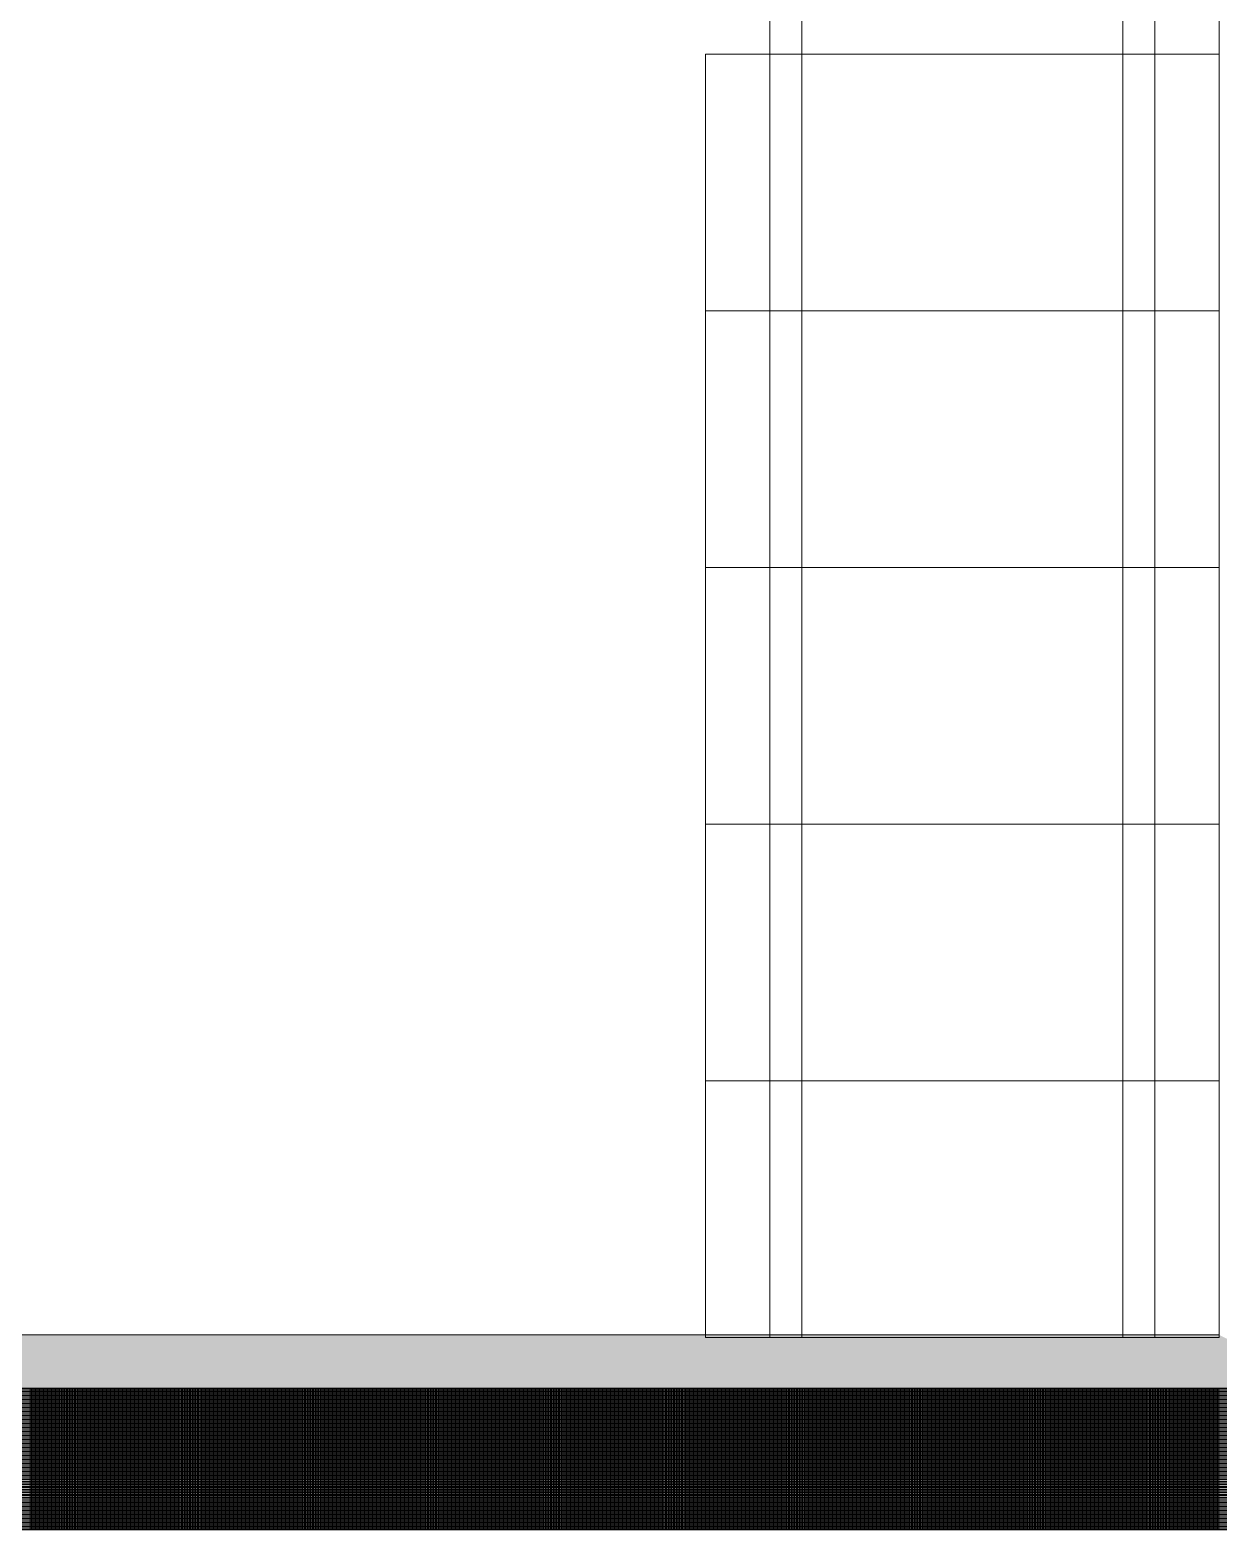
# Model space of a CAD drawing. Header units: inches. Extents: x -675 to 1187, y -924 to 1124.
# Drawn here: x 336 to 447.1, y -627.7 to -487.4 of the extents above; entities that cross this region are included whole.
import ezdxf

# ---------------------------------------------------------------- set-up
doc = ezdxf.new("R2010")
doc.units = ezdxf.units.IN
doc.header["$MEASUREMENT"] = 0
for name, color, linetype, lineweight in [('A-Furn-Chair', 250, 'Continuous', 13), ('A-Wall-E', 50, 'Continuous', 9), ('Base_dwg', 8, 'Continuous', 9), ('core and shell', 50, 'Continuous', 9)]:
    doc.layers.add(name, color=color, linetype=linetype, lineweight=lineweight)

# ---------------------------------------------------------------- blocks, each defined once
blk = doc.blocks.new('Base_dwg__U456-728030-Level 1 Copy 1')
at = {"layer": 'A-Wall-E'}
blk.add_hatch(color=256, dxfattribs=at).paths.add_polyline_path([(183.73, 2.5), (183.73, -1.25), (186.23, -2.5), (306.1, -2.5), (311.1, 2.5)], flags=0)
blk.add_line((186.23, -2.5), (306.1, -2.5), dxfattribs=at)
at = {"layer": 'A-Wall-E', "flags": 128}
blk.add_lwpolyline([(311.1, 2.5), (183.73, 2.5), (2.56, 2.5)], dxfattribs=at)
blk = doc.blocks.new('Base_dwg__U459-728033-Level 1 Copy 1')
at = {"layer": 'A-Wall-E', "flags": 128}
blk.add_lwpolyline([(2.5, -2.5), (221.25, -2.5), (221.25, 2.5), (2.5, 2.5)], dxfattribs=at)
blk = doc.blocks.new('Base_dwg-531197-Level 1 Copy 1')
at = {"layer": 'A-Furn-Chair'}
for p, q in [((1405.92, 314.25), (1405.92, 494.25)), ((1408.92, 314.25), (1408.92, 494.25)), ((1438.92, 314.25), (1438.92, 494.25)), ((1441.92, 314.25), (1441.92, 494.25))]:
    blk.add_line(p, q, dxfattribs=at)
at = {"layer": 'A-Furn-Chair', "flags": 128}
for points in [[(1447.92, 434.25), (1399.92, 434.25), (1399.92, 410.25), (1447.92, 410.25)], [(1447.92, 410.25), (1399.92, 410.25), (1399.92, 386.25), (1447.92, 386.25)], [(1447.92, 386.25), (1399.92, 386.25), (1399.92, 362.25), (1447.92, 362.25)], [(1447.92, 362.25), (1399.92, 362.25), (1399.92, 338.25), (1447.92, 338.25)], [(1447.92, 338.25), (1399.92, 338.25), (1399.92, 314.25), (1447.92, 314.25)]]:
    blk.add_lwpolyline(points, close=True, dxfattribs=at)
at = {"layer": 'core and shell'}
for p, q in [((1631.58, 309.5), (962.09, 309.5)), ((1631.58, 309.46), (962.09, 309.46)), ((1336.77, 296.25), (1336.77, 309.5)), ((1336.9, 296.25), (1336.9, 309.5)), ((1337.02, 296.25), (1337.02, 309.5)), ((1337.15, 296.25), (1337.15, 309.5)), ((1337.27, 296.25), (1337.27, 309.5)), ((1337.4, 296.25), (1337.4, 309.5)), ((1337.52, 296.25), (1337.52, 309.5)), ((1337.65, 296.25), (1337.65, 309.5)), ((1337.77, 296.25), (1337.77, 309.5)), ((1337.9, 296.25), (1337.9, 309.5)), ((1338.02, 296.25), (1338.02, 309.5)), ((1338.15, 296.25), (1338.15, 309.5)), ((1338.27, 296.25), (1338.27, 309.5)), ((1338.4, 296.25), (1338.4, 309.5)), ((1338.52, 296.25), (1338.52, 309.5)), ((1338.65, 296.25), (1338.65, 309.5)), ((1338.77, 296.25), (1338.77, 309.5)), ((1338.9, 296.25), (1338.9, 309.5)), ((1339.02, 296.25), (1339.02, 309.5)), ((1339.15, 296.25), (1339.15, 309.5)), ((1339.27, 296.25), (1339.27, 309.5)), ((1339.4, 296.25), (1339.4, 309.5)), ((1339.52, 296.25), (1339.52, 309.5)), ((1339.65, 296.25), (1339.65, 309.5)), ((1339.77, 296.25), (1339.77, 309.5)), ((1339.9, 296.25), (1339.9, 309.5)), ((1340.02, 296.25), (1340.02, 309.5)), ((1340.15, 296.25), (1340.15, 309.5)), ((1340.27, 296.25), (1340.27, 309.5)), ((1340.4, 296.25), (1340.4, 309.5)), ((1340.52, 296.25), (1340.52, 309.5)), ((1340.65, 296.25), (1340.65, 309.5)), ((1340.77, 296.25), (1340.77, 309.5)), ((1340.9, 296.25), (1340.9, 309.5)), ((1341.02, 296.25), (1341.02, 309.5)), ((1341.15, 296.25), (1341.15, 309.5)), ((1341.27, 296.25), (1341.27, 309.5)), ((1341.4, 296.25), (1341.4, 309.5)), ((1341.52, 296.25), (1341.52, 309.5)), ((1341.65, 296.25), (1341.65, 309.5)), ((1341.77, 296.25), (1341.77, 309.5)), ((1341.9, 296.25), (1341.9, 309.5)), ((1342.02, 296.25), (1342.02, 309.5)), ((1342.15, 296.25), (1342.15, 309.5)), ((1342.27, 296.25), (1342.27, 309.5)), ((1342.4, 296.25), (1342.4, 309.5)), ((1342.52, 296.25), (1342.52, 309.5)), ((1342.65, 296.25), (1342.65, 309.5)), ((1342.77, 296.25), (1342.77, 309.5)), ((1342.9, 296.25), (1342.9, 309.5)), ((1343.02, 296.25), (1343.02, 309.5)), ((1343.15, 296.25), (1343.15, 309.5)), ((1343.27, 296.25), (1343.27, 309.5)), ((1343.4, 296.25), (1343.4, 309.5)), ((1343.52, 296.25), (1343.52, 309.5)), ((1343.65, 296.25), (1343.65, 309.5)), ((1343.77, 296.25), (1343.77, 309.5)), ((1343.9, 296.25), (1343.9, 309.5)), ((1344.02, 296.25), (1344.02, 309.5)), ((1344.15, 296.25), (1344.15, 309.5)), ((1344.27, 296.25), (1344.27, 309.5)), ((1344.4, 296.25), (1344.4, 309.5)), ((1344.52, 296.25), (1344.52, 309.5)), ((1344.65, 296.25), (1344.65, 309.5)), ((1344.77, 296.25), (1344.77, 309.5)), ((1344.9, 296.25), (1344.9, 309.5)), ((1345.02, 296.25), (1345.02, 309.5)), ((1345.15, 296.25), (1345.15, 309.5)), ((1345.27, 296.25), (1345.27, 309.5)), ((1345.4, 296.25), (1345.4, 309.5)), ((1345.52, 296.25), (1345.52, 309.5)), ((1345.65, 296.25), (1345.65, 309.5)), ((1345.77, 296.25), (1345.77, 309.5)), ((1345.9, 296.25), (1345.9, 309.5)), ((1346.02, 296.25), (1346.02, 309.5)), ((1346.15, 296.25), (1346.15, 309.5)), ((1346.27, 296.25), (1346.27, 309.5)), ((1346.4, 296.25), (1346.4, 309.5)), ((1346.52, 296.25), (1346.52, 309.5)), ((1346.65, 296.25), (1346.65, 309.5)), ((1346.77, 296.25), (1346.77, 309.5)), ((1346.9, 296.25), (1346.9, 309.5)), ((1347.02, 296.25), (1347.02, 309.5)), ((1347.15, 296.25), (1347.15, 309.5)), ((1347.27, 296.25), (1347.27, 309.5)), ((1347.4, 296.25), (1347.4, 309.5)), ((1347.52, 296.25), (1347.52, 309.5)), ((1347.65, 296.25), (1347.65, 309.5)), ((1347.77, 296.25), (1347.77, 309.5)), ((1347.9, 296.25), (1347.9, 309.5)), ((1348.02, 296.25), (1348.02, 309.5)), ((1348.15, 296.25), (1348.15, 309.5)), ((1348.27, 296.25), (1348.27, 309.5)), ((1348.4, 296.25), (1348.4, 309.5)), ((1348.52, 296.25), (1348.52, 309.5)), ((1348.65, 296.25), (1348.65, 309.5)), ((1348.77, 296.25), (1348.77, 309.5)), ((1348.9, 296.25), (1348.9, 309.5)), ((1349.02, 296.25), (1349.02, 309.5)), ((1349.15, 296.25), (1349.15, 309.5)), ((1349.27, 296.25), (1349.27, 309.5)), ((1349.4, 296.25), (1349.4, 309.5)), ((1349.52, 296.25), (1349.52, 309.5)), ((1349.65, 296.25), (1349.65, 309.5)), ((1349.77, 296.25), (1349.77, 309.5)), ((1349.9, 296.25), (1349.9, 309.5)), ((1350.02, 296.25), (1350.02, 309.5)), ((1350.15, 296.25), (1350.15, 309.5)), ((1350.27, 296.25), (1350.27, 309.5)), ((1350.4, 296.25), (1350.4, 309.5)), ((1350.52, 296.25), (1350.52, 309.5)), ((1350.65, 296.25), (1350.65, 309.5)), ((1350.77, 296.25), (1350.77, 309.5)), ((1350.9, 296.25), (1350.9, 309.5)), ((1351.02, 296.25), (1351.02, 309.5)), ((1351.15, 296.25), (1351.15, 309.5)), ((1351.27, 296.25), (1351.27, 309.5)), ((1351.4, 296.25), (1351.4, 309.5)), ((1351.52, 296.25), (1351.52, 309.5)), ((1351.65, 296.25), (1351.65, 309.5)), ((1351.77, 296.25), (1351.77, 309.5)), ((1351.9, 296.25), (1351.9, 309.5)), ((1352.02, 296.25), (1352.02, 309.5)), ((1352.15, 296.25), (1352.15, 309.5)), ((1352.27, 296.25), (1352.27, 309.5)), ((1352.4, 296.25), (1352.4, 309.5)), ((1352.52, 296.25), (1352.52, 309.5)), ((1352.65, 296.25), (1352.65, 309.5)), ((1352.77, 296.25), (1352.77, 309.5)), ((1352.9, 296.25), (1352.9, 309.5)), ((1353.02, 296.25), (1353.02, 309.5)), ((1353.15, 296.25), (1353.15, 309.5)), ((1353.27, 296.25), (1353.27, 309.5)), ((1353.4, 296.25), (1353.4, 309.5)), ((1353.52, 296.25), (1353.52, 309.5)), ((1353.65, 296.25), (1353.65, 309.5)), ((1353.77, 296.25), (1353.77, 309.5)), ((1353.9, 296.25), (1353.9, 309.5)), ((1354.02, 296.25), (1354.02, 309.5)), ((1354.15, 296.25), (1354.15, 309.5)), ((1354.27, 296.25), (1354.27, 309.5)), ((1354.4, 296.25), (1354.4, 309.5)), ((1354.52, 296.25), (1354.52, 309.5)), ((1354.65, 296.25), (1354.65, 309.5)), ((1354.77, 296.25), (1354.77, 309.5)), ((1354.9, 296.25), (1354.9, 309.5)), ((1355.02, 296.25), (1355.02, 309.5)), ((1355.15, 296.25), (1355.15, 309.5)), ((1355.27, 296.25), (1355.27, 309.5)), ((1355.4, 296.25), (1355.4, 309.5)), ((1355.52, 296.25), (1355.52, 309.5)), ((1355.65, 296.25), (1355.65, 309.5)), ((1355.77, 296.25), (1355.77, 309.5)), ((1355.9, 296.25), (1355.9, 309.5)), ((1356.02, 296.25), (1356.02, 309.5)), ((1356.15, 296.25), (1356.15, 309.5)), ((1356.27, 296.25), (1356.27, 309.5)), ((1356.4, 296.25), (1356.4, 309.5)), ((1356.52, 296.25), (1356.52, 309.5)), ((1356.65, 296.25), (1356.65, 309.5)), ((1356.77, 296.25), (1356.77, 309.5)), ((1356.9, 296.25), (1356.9, 309.5)), ((1357.02, 296.25), (1357.02, 309.5)), ((1357.15, 296.25), (1357.15, 309.5)), ((1357.27, 296.25), (1357.27, 309.5)), ((1357.4, 296.25), (1357.4, 309.5)), ((1357.52, 296.25), (1357.52, 309.5)), ((1357.65, 296.25), (1357.65, 309.5)), ((1357.77, 296.25), (1357.77, 309.5)), ((1357.9, 296.25), (1357.9, 309.5)), ((1358.02, 296.25), (1358.02, 309.5)), ((1358.15, 296.25), (1358.15, 309.5)), ((1358.27, 296.25), (1358.27, 309.5)), ((1358.4, 296.25), (1358.4, 309.5)), ((1358.52, 296.25), (1358.52, 309.5)), ((1358.65, 296.25), (1358.65, 309.5)), ((1358.77, 296.25), (1358.77, 309.5)), ((1358.9, 296.25), (1358.9, 309.5)), ((1359.02, 296.25), (1359.02, 309.5)), ((1359.15, 296.25), (1359.15, 309.5)), ((1359.27, 296.25), (1359.27, 309.5)), ((1359.4, 296.25), (1359.4, 309.5)), ((1359.52, 296.25), (1359.52, 309.5)), ((1359.65, 296.25), (1359.65, 309.5)), ((1359.77, 296.25), (1359.77, 309.5)), ((1359.9, 296.25), (1359.9, 309.5)), ((1360.02, 296.25), (1360.02, 309.5)), ((1360.15, 296.25), (1360.15, 309.5)), ((1360.27, 296.25), (1360.27, 309.5)), ((1360.4, 296.25), (1360.4, 309.5)), ((1360.52, 296.25), (1360.52, 309.5)), ((1360.65, 296.25), (1360.65, 309.5)), ((1360.77, 296.25), (1360.77, 309.5)), ((1360.9, 296.25), (1360.9, 309.5)), ((1361.02, 296.25), (1361.02, 309.5)), ((1361.15, 296.25), (1361.15, 309.5)), ((1361.27, 296.25), (1361.27, 309.5)), ((1361.4, 296.25), (1361.4, 309.5)), ((1361.52, 296.25), (1361.52, 309.5)), ((1361.65, 296.25), (1361.65, 309.5)), ((1361.77, 296.25), (1361.77, 309.5)), ((1361.9, 296.25), (1361.9, 309.5)), ((1362.02, 296.25), (1362.02, 309.5)), ((1362.15, 296.25), (1362.15, 309.5)), ((1362.27, 296.25), (1362.27, 309.5)), ((1362.4, 296.25), (1362.4, 309.5)), ((1362.52, 296.25), (1362.52, 309.5)), ((1362.65, 296.25), (1362.65, 309.5)), ((1362.77, 296.25), (1362.77, 309.5)), ((1362.9, 296.25), (1362.9, 309.5)), ((1363.02, 296.25), (1363.02, 309.5)), ((1363.15, 296.25), (1363.15, 309.5)), ((1363.27, 296.25), (1363.27, 309.5)), ((1363.4, 296.25), (1363.4, 309.5)), ((1363.52, 296.25), (1363.52, 309.5)), ((1363.65, 296.25), (1363.65, 309.5)), ((1363.77, 296.25), (1363.77, 309.5)), ((1363.9, 296.25), (1363.9, 309.5)), ((1364.02, 296.25), (1364.02, 309.5)), ((1364.15, 296.25), (1364.15, 309.5)), ((1364.27, 296.25), (1364.27, 309.5)), ((1364.4, 296.25), (1364.4, 309.5)), ((1364.52, 296.25), (1364.52, 309.5)), ((1364.65, 296.25), (1364.65, 309.5)), ((1364.77, 296.25), (1364.77, 309.5)), ((1364.9, 296.25), (1364.9, 309.5)), ((1365.02, 296.25), (1365.02, 309.5)), ((1365.15, 296.25), (1365.15, 309.5)), ((1365.27, 296.25), (1365.27, 309.5)), ((1365.4, 296.25), (1365.4, 309.5)), ((1365.52, 296.25), (1365.52, 309.5)), ((1365.65, 296.25), (1365.65, 309.5)), ((1365.77, 296.25), (1365.77, 309.5)), ((1365.9, 296.25), (1365.9, 309.5)), ((1366.02, 296.25), (1366.02, 309.5)), ((1366.15, 296.25), (1366.15, 309.5)), ((1366.27, 296.25), (1366.27, 309.5)), ((1366.4, 296.25), (1366.4, 309.5)), ((1366.52, 296.25), (1366.52, 309.5)), ((1366.65, 296.25), (1366.65, 309.5)), ((1366.77, 296.25), (1366.77, 309.5)), ((1366.9, 296.25), (1366.9, 309.5)), ((1367.02, 296.25), (1367.02, 309.5)), ((1367.15, 296.25), (1367.15, 309.5)), ((1367.27, 296.25), (1367.27, 309.5)), ((1367.4, 296.25), (1367.4, 309.5)), ((1367.52, 296.25), (1367.52, 309.5)), ((1367.65, 296.25), (1367.65, 309.5)), ((1367.77, 296.25), (1367.77, 309.5)), ((1367.9, 296.25), (1367.9, 309.5)), ((1368.02, 296.25), (1368.02, 309.5)), ((1368.15, 296.25), (1368.15, 309.5)), ((1368.27, 296.25), (1368.27, 309.5)), ((1368.4, 296.25), (1368.4, 309.5)), ((1368.52, 296.25), (1368.52, 309.5)), ((1368.65, 296.25), (1368.65, 309.5)), ((1368.77, 296.25), (1368.77, 309.5)), ((1368.9, 296.25), (1368.9, 309.5)), ((1369.02, 296.25), (1369.02, 309.5)), ((1369.15, 296.25), (1369.15, 309.5)), ((1369.27, 296.25), (1369.27, 309.5)), ((1369.4, 296.25), (1369.4, 309.5)), ((1369.52, 296.25), (1369.52, 309.5)), ((1369.65, 296.25), (1369.65, 309.5)), ((1369.77, 296.25), (1369.77, 309.5)), ((1369.9, 296.25), (1369.9, 309.5)), ((1370.02, 296.25), (1370.02, 309.5)), ((1370.15, 296.25), (1370.15, 309.5)), ((1370.27, 296.25), (1370.27, 309.5)), ((1370.4, 296.25), (1370.4, 309.5)), ((1370.52, 296.25), (1370.52, 309.5)), ((1370.65, 296.25), (1370.65, 309.5)), ((1370.77, 296.25), (1370.77, 309.5)), ((1370.9, 296.25), (1370.9, 309.5)), ((1371.02, 296.25), (1371.02, 309.5)), ((1371.15, 296.25), (1371.15, 309.5)), ((1371.27, 296.25), (1371.27, 309.5)), ((1371.4, 296.25), (1371.4, 309.5)), ((1371.52, 296.25), (1371.52, 309.5)), ((1371.65, 296.25), (1371.65, 309.5)), ((1371.77, 296.25), (1371.77, 309.5)), ((1371.9, 296.25), (1371.9, 309.5)), ((1372.02, 296.25), (1372.02, 309.5)), ((1372.15, 296.25), (1372.15, 309.5)), ((1372.27, 296.25), (1372.27, 309.5)), ((1372.4, 296.25), (1372.4, 309.5)), ((1372.52, 296.25), (1372.52, 309.5)), ((1372.65, 296.25), (1372.65, 309.5)), ((1372.77, 296.25), (1372.77, 309.5)), ((1372.9, 296.25), (1372.9, 309.5)), ((1373.02, 296.25), (1373.02, 309.5)), ((1373.15, 296.25), (1373.15, 309.5)), ((1373.27, 296.25), (1373.27, 309.5)), ((1373.4, 296.25), (1373.4, 309.5)), ((1373.52, 296.25), (1373.52, 309.5)), ((1373.65, 296.25), (1373.65, 309.5)), ((1373.77, 296.25), (1373.77, 309.5)), ((1373.9, 296.25), (1373.9, 309.5)), ((1374.02, 296.25), (1374.02, 309.5)), ((1374.15, 296.25), (1374.15, 309.5)), ((1374.27, 296.25), (1374.27, 309.5)), ((1374.4, 296.25), (1374.4, 309.5)), ((1374.52, 296.25), (1374.52, 309.5)), ((1374.65, 296.25), (1374.65, 309.5)), ((1374.77, 296.25), (1374.77, 309.5)), ((1374.9, 296.25), (1374.9, 309.5)), ((1375.02, 296.25), (1375.02, 309.5)), ((1375.15, 296.25), (1375.15, 309.5)), ((1375.27, 296.25), (1375.27, 309.5)), ((1375.4, 296.25), (1375.4, 309.5)), ((1375.52, 296.25), (1375.52, 309.5)), ((1375.65, 296.25), (1375.65, 309.5)), ((1375.77, 296.25), (1375.77, 309.5)), ((1375.9, 296.25), (1375.9, 309.5)), ((1376.02, 296.25), (1376.02, 309.5)), ((1376.15, 296.25), (1376.15, 309.5)), ((1376.27, 296.25), (1376.27, 309.5)), ((1376.4, 296.25), (1376.4, 309.5)), ((1376.52, 296.25), (1376.52, 309.5)), ((1376.65, 296.25), (1376.65, 309.5)), ((1376.77, 296.25), (1376.77, 309.5)), ((1376.9, 296.25), (1376.9, 309.5)), ((1377.02, 296.25), (1377.02, 309.5)), ((1377.15, 296.25), (1377.15, 309.5)), ((1377.27, 296.25), (1377.27, 309.5)), ((1377.4, 296.25), (1377.4, 309.5)), ((1377.52, 296.25), (1377.52, 309.5)), ((1377.65, 296.25), (1377.65, 309.5)), ((1377.77, 296.25), (1377.77, 309.5)), ((1377.9, 296.25), (1377.9, 309.5)), ((1378.02, 296.25), (1378.02, 309.5)), ((1378.15, 296.25), (1378.15, 309.5)), ((1378.27, 296.25), (1378.27, 309.5)), ((1378.4, 296.25), (1378.4, 309.5)), ((1378.52, 296.25), (1378.52, 309.5)), ((1378.65, 296.25), (1378.65, 309.5)), ((1378.77, 296.25), (1378.77, 309.5)), ((1378.9, 296.25), (1378.9, 309.5)), ((1379.02, 296.25), (1379.02, 309.5)), ((1379.15, 296.25), (1379.15, 309.5)), ((1379.27, 296.25), (1379.27, 309.5)), ((1379.4, 296.25), (1379.4, 309.5)), ((1379.52, 296.25), (1379.52, 309.5)), ((1379.65, 296.25), (1379.65, 309.5)), ((1379.77, 296.25), (1379.77, 309.5)), ((1379.9, 296.25), (1379.9, 309.5)), ((1380.02, 296.25), (1380.02, 309.5)), ((1380.15, 296.25), (1380.15, 309.5)), ((1380.27, 296.25), (1380.27, 309.5)), ((1380.4, 296.25), (1380.4, 309.5)), ((1380.52, 296.25), (1380.52, 309.5)), ((1380.65, 296.25), (1380.65, 309.5)), ((1380.77, 296.25), (1380.77, 309.5)), ((1380.9, 296.25), (1380.9, 309.5)), ((1381.02, 296.25), (1381.02, 309.5)), ((1381.15, 296.25), (1381.15, 309.5)), ((1381.27, 296.25), (1381.27, 309.5)), ((1381.4, 296.25), (1381.4, 309.5)), ((1381.52, 296.25), (1381.52, 309.5)), ((1381.65, 296.25), (1381.65, 309.5)), ((1381.77, 296.25), (1381.77, 309.5)), ((1381.9, 296.25), (1381.9, 309.5)), ((1382.02, 296.25), (1382.02, 309.5)), ((1382.15, 296.25), (1382.15, 309.5)), ((1382.27, 296.25), (1382.27, 309.5)), ((1382.4, 296.25), (1382.4, 309.5)), ((1382.52, 296.25), (1382.52, 309.5)), ((1382.65, 296.25), (1382.65, 309.5)), ((1382.77, 296.25), (1382.77, 309.5)), ((1382.9, 296.25), (1382.9, 309.5)), ((1383.02, 296.25), (1383.02, 309.5)), ((1383.15, 296.25), (1383.15, 309.5)), ((1383.27, 296.25), (1383.27, 309.5)), ((1383.4, 296.25), (1383.4, 309.5)), ((1383.52, 296.25), (1383.52, 309.5)), ((1383.65, 296.25), (1383.65, 309.5)), ((1383.77, 296.25), (1383.77, 309.5)), ((1383.9, 296.25), (1383.9, 309.5)), ((1384.02, 296.25), (1384.02, 309.5)), ((1384.15, 296.25), (1384.15, 309.5)), ((1384.27, 296.25), (1384.27, 309.5)), ((1384.4, 296.25), (1384.4, 309.5)), ((1384.52, 296.25), (1384.52, 309.5)), ((1384.65, 296.25), (1384.65, 309.5)), ((1384.77, 296.25), (1384.77, 309.5)), ((1384.9, 296.25), (1384.9, 309.5)), ((1385.02, 296.25), (1385.02, 309.5)), ((1385.15, 296.25), (1385.15, 309.5)), ((1385.27, 296.25), (1385.27, 309.5)), ((1385.4, 296.25), (1385.4, 309.5)), ((1385.52, 296.25), (1385.52, 309.5)), ((1385.65, 296.25), (1385.65, 309.5)), ((1385.77, 296.25), (1385.77, 309.5)), ((1385.9, 296.25), (1385.9, 309.5)), ((1386.02, 296.25), (1386.02, 309.5)), ((1386.15, 296.25), (1386.15, 309.5)), ((1386.27, 296.25), (1386.27, 309.5)), ((1386.4, 296.25), (1386.4, 309.5)), ((1386.52, 296.25), (1386.52, 309.5)), ((1386.65, 296.25), (1386.65, 309.5)), ((1386.77, 296.25), (1386.77, 309.5)), ((1386.9, 296.25), (1386.9, 309.5)), ((1387.02, 296.25), (1387.02, 309.5)), ((1387.15, 296.25), (1387.15, 309.5)), ((1387.27, 296.25), (1387.27, 309.5)), ((1387.4, 296.25), (1387.4, 309.5)), ((1387.52, 296.25), (1387.52, 309.5)), ((1387.65, 296.25), (1387.65, 309.5)), ((1387.77, 296.25), (1387.77, 309.5)), ((1387.9, 296.25), (1387.9, 309.5)), ((1388.02, 296.25), (1388.02, 309.5)), ((1388.15, 296.25), (1388.15, 309.5)), ((1388.27, 296.25), (1388.27, 309.5)), ((1388.4, 296.25), (1388.4, 309.5)), ((1388.52, 296.25), (1388.52, 309.5)), ((1388.65, 296.25), (1388.65, 309.5)), ((1388.77, 296.25), (1388.77, 309.5)), ((1388.9, 296.25), (1388.9, 309.5)), ((1389.02, 296.25), (1389.02, 309.5)), ((1389.15, 296.25), (1389.15, 309.5)), ((1389.27, 296.25), (1389.27, 309.5)), ((1389.4, 296.25), (1389.4, 309.5)), ((1389.52, 296.25), (1389.52, 309.5)), ((1389.65, 296.25), (1389.65, 309.5)), ((1389.77, 296.25), (1389.77, 309.5)), ((1389.9, 296.25), (1389.9, 309.5)), ((1390.02, 296.25), (1390.02, 309.5)), ((1390.15, 296.25), (1390.15, 309.5)), ((1390.27, 296.25), (1390.27, 309.5)), ((1390.4, 296.25), (1390.4, 309.5)), ((1390.52, 296.25), (1390.52, 309.5)), ((1390.65, 296.25), (1390.65, 309.5)), ((1390.77, 296.25), (1390.77, 309.5)), ((1390.9, 296.25), (1390.9, 309.5)), ((1391.02, 296.25), (1391.02, 309.5)), ((1391.15, 296.25), (1391.15, 309.5)), ((1391.27, 296.25), (1391.27, 309.5)), ((1391.4, 296.25), (1391.4, 309.5)), ((1391.52, 296.25), (1391.52, 309.5)), ((1391.65, 296.25), (1391.65, 309.5)), ((1391.77, 296.25), (1391.77, 309.5)), ((1391.9, 296.25), (1391.9, 309.5)), ((1392.02, 296.25), (1392.02, 309.5)), ((1392.15, 296.25), (1392.15, 309.5)), ((1392.27, 296.25), (1392.27, 309.5)), ((1392.4, 296.25), (1392.4, 309.5)), ((1392.52, 296.25), (1392.52, 309.5)), ((1392.65, 296.25), (1392.65, 309.5)), ((1392.77, 296.25), (1392.77, 309.5)), ((1392.9, 296.25), (1392.9, 309.5)), ((1393.02, 296.25), (1393.02, 309.5)), ((1393.15, 296.25), (1393.15, 309.5)), ((1393.27, 296.25), (1393.27, 309.5)), ((1393.4, 296.25), (1393.4, 309.5)), ((1393.52, 296.25), (1393.52, 309.5)), ((1393.65, 296.25), (1393.65, 309.5)), ((1393.77, 296.25), (1393.77, 309.5)), ((1393.9, 296.25), (1393.9, 309.5)), ((1394.02, 296.25), (1394.02, 309.5)), ((1394.15, 296.25), (1394.15, 309.5)), ((1394.27, 296.25), (1394.27, 309.5)), ((1394.4, 296.25), (1394.4, 309.5)), ((1394.52, 296.25), (1394.52, 309.5)), ((1394.65, 296.25), (1394.65, 309.5)), ((1394.77, 296.25), (1394.77, 309.5)), ((1394.9, 296.25), (1394.9, 309.5)), ((1395.02, 296.25), (1395.02, 309.5)), ((1395.15, 296.25), (1395.15, 309.5)), ((1395.27, 296.25), (1395.27, 309.5)), ((1395.4, 296.25), (1395.4, 309.5)), ((1395.52, 296.25), (1395.52, 309.5)), ((1395.65, 296.25), (1395.65, 309.5)), ((1395.77, 296.25), (1395.77, 309.5)), ((1395.9, 296.25), (1395.9, 309.5)), ((1396.02, 296.25), (1396.02, 309.5)), ((1396.15, 296.25), (1396.15, 309.5)), ((1396.27, 296.25), (1396.27, 309.5)), ((1396.4, 296.25), (1396.4, 309.5)), ((1396.52, 296.25), (1396.52, 309.5)), ((1396.65, 296.25), (1396.65, 309.5)), ((1396.77, 296.25), (1396.77, 309.5)), ((1396.9, 296.25), (1396.9, 309.5)), ((1397.02, 296.25), (1397.02, 309.5)), ((1397.15, 296.25), (1397.15, 309.5)), ((1397.27, 296.25), (1397.27, 309.5)), ((1397.4, 296.25), (1397.4, 309.5)), ((1397.52, 296.25), (1397.52, 309.5)), ((1397.65, 296.25), (1397.65, 309.5)), ((1397.77, 296.25), (1397.77, 309.5)), ((1397.9, 296.25), (1397.9, 309.5)), ((1398.02, 296.25), (1398.02, 309.5)), ((1398.15, 296.25), (1398.15, 309.5)), ((1398.27, 296.25), (1398.27, 309.5)), ((1398.4, 296.25), (1398.4, 309.5)), ((1398.52, 296.25), (1398.52, 309.5)), ((1398.65, 296.25), (1398.65, 309.5)), ((1398.77, 296.25), (1398.77, 309.5)), ((1398.9, 296.25), (1398.9, 309.5)), ((1399.02, 296.25), (1399.02, 309.5)), ((1399.15, 296.25), (1399.15, 309.5)), ((1399.27, 296.25), (1399.27, 309.5)), ((1399.4, 296.25), (1399.4, 309.5)), ((1399.52, 296.25), (1399.52, 309.5)), ((1399.65, 296.25), (1399.65, 309.5)), ((1399.77, 296.25), (1399.77, 309.5)), ((1399.9, 296.25), (1399.9, 309.5)), ((1400.02, 296.25), (1400.02, 309.5)), ((1400.15, 296.25), (1400.15, 309.5)), ((1400.27, 296.25), (1400.27, 309.5)), ((1400.4, 296.25), (1400.4, 309.5)), ((1400.52, 296.25), (1400.52, 309.5)), ((1400.65, 296.25), (1400.65, 309.5)), ((1400.77, 296.25), (1400.77, 309.5)), ((1400.9, 296.25), (1400.9, 309.5)), ((1401.02, 296.25), (1401.02, 309.5)), ((1401.15, 296.25), (1401.15, 309.5)), ((1401.27, 296.25), (1401.27, 309.5)), ((1401.4, 296.25), (1401.4, 309.5)), ((1401.52, 296.25), (1401.52, 309.5)), ((1401.65, 296.25), (1401.65, 309.5)), ((1401.77, 296.25), (1401.77, 309.5)), ((1401.9, 296.25), (1401.9, 309.5)), ((1402.02, 296.25), (1402.02, 309.5)), ((1402.15, 296.25), (1402.15, 309.5)), ((1402.27, 296.25), (1402.27, 309.5)), ((1402.4, 296.25), (1402.4, 309.5)), ((1402.52, 296.25), (1402.52, 309.5)), ((1402.65, 296.25), (1402.65, 309.5)), ((1402.77, 296.25), (1402.77, 309.5)), ((1402.9, 296.25), (1402.9, 309.5)), ((1403.02, 296.25), (1403.02, 309.5)), ((1403.15, 296.25), (1403.15, 309.5)), ((1403.27, 296.25), (1403.27, 309.5)), ((1403.4, 296.25), (1403.4, 309.5)), ((1403.52, 296.25), (1403.52, 309.5)), ((1403.65, 296.25), (1403.65, 309.5)), ((1403.77, 296.25), (1403.77, 309.5)), ((1403.9, 296.25), (1403.9, 309.5)), ((1404.02, 296.25), (1404.02, 309.5)), ((1404.15, 296.25), (1404.15, 309.5)), ((1404.27, 296.25), (1404.27, 309.5)), ((1404.4, 296.25), (1404.4, 309.5)), ((1404.52, 296.25), (1404.52, 309.5)), ((1404.65, 296.25), (1404.65, 309.5)), ((1404.77, 296.25), (1404.77, 309.5)), ((1404.9, 296.25), (1404.9, 309.5)), ((1405.02, 296.25), (1405.02, 309.5)), ((1405.15, 296.25), (1405.15, 309.5)), ((1405.27, 296.25), (1405.27, 309.5)), ((1405.4, 296.25), (1405.4, 309.5)), ((1405.52, 296.25), (1405.52, 309.5)), ((1405.65, 296.25), (1405.65, 309.5)), ((1405.77, 296.25), (1405.77, 309.5)), ((1405.9, 296.25), (1405.9, 309.5)), ((1406.02, 296.25), (1406.02, 309.5)), ((1406.15, 296.25), (1406.15, 309.5)), ((1406.27, 296.25), (1406.27, 309.5)), ((1406.4, 296.25), (1406.4, 309.5)), ((1406.52, 296.25), (1406.52, 309.5)), ((1406.65, 296.25), (1406.65, 309.5)), ((1406.77, 296.25), (1406.77, 309.5)), ((1406.9, 296.25), (1406.9, 309.5)), ((1407.02, 296.25), (1407.02, 309.5)), ((1407.15, 296.25), (1407.15, 309.5)), ((1407.27, 296.25), (1407.27, 309.5)), ((1407.4, 296.25), (1407.4, 309.5)), ((1407.52, 296.25), (1407.52, 309.5)), ((1407.65, 296.25), (1407.65, 309.5)), ((1407.77, 296.25), (1407.77, 309.5)), ((1407.9, 296.25), (1407.9, 309.5)), ((1408.02, 296.25), (1408.02, 309.5)), ((1408.15, 296.25), (1408.15, 309.5)), ((1408.27, 296.25), (1408.27, 309.5)), ((1408.4, 296.25), (1408.4, 309.5)), ((1408.52, 296.25), (1408.52, 309.5)), ((1408.65, 296.25), (1408.65, 309.5)), ((1408.77, 296.25), (1408.77, 309.5)), ((1408.9, 296.25), (1408.9, 309.5)), ((1409.02, 296.25), (1409.02, 309.5)), ((1409.15, 296.25), (1409.15, 309.5)), ((1409.27, 296.25), (1409.27, 309.5)), ((1409.4, 296.25), (1409.4, 309.5)), ((1409.52, 296.25), (1409.52, 309.5)), ((1409.65, 296.25), (1409.65, 309.5)), ((1409.77, 296.25), (1409.77, 309.5)), ((1409.9, 296.25), (1409.9, 309.5)), ((1410.02, 296.25), (1410.02, 309.5)), ((1410.15, 296.25), (1410.15, 309.5)), ((1410.27, 296.25), (1410.27, 309.5)), ((1410.4, 296.25), (1410.4, 309.5)), ((1410.52, 296.25), (1410.52, 309.5)), ((1410.65, 296.25), (1410.65, 309.5)), ((1410.77, 296.25), (1410.77, 309.5)), ((1410.9, 296.25), (1410.9, 309.5)), ((1411.02, 296.25), (1411.02, 309.5)), ((1411.15, 296.25), (1411.15, 309.5)), ((1411.27, 296.25), (1411.27, 309.5)), ((1411.4, 296.25), (1411.4, 309.5)), ((1411.52, 296.25), (1411.52, 309.5)), ((1411.65, 296.25), (1411.65, 309.5)), ((1411.77, 296.25), (1411.77, 309.5)), ((1411.9, 296.25), (1411.9, 309.5)), ((1412.02, 296.25), (1412.02, 309.5)), ((1412.15, 296.25), (1412.15, 309.5)), ((1412.27, 296.25), (1412.27, 309.5)), ((1412.4, 296.25), (1412.4, 309.5)), ((1412.52, 296.25), (1412.52, 309.5)), ((1412.65, 296.25), (1412.65, 309.5)), ((1412.77, 296.25), (1412.77, 309.5)), ((1412.9, 296.25), (1412.9, 309.5)), ((1413.02, 296.25), (1413.02, 309.5)), ((1413.15, 296.25), (1413.15, 309.5)), ((1413.27, 296.25), (1413.27, 309.5)), ((1413.4, 296.25), (1413.4, 309.5)), ((1413.52, 296.25), (1413.52, 309.5)), ((1413.65, 296.25), (1413.65, 309.5)), ((1413.77, 296.25), (1413.77, 309.5)), ((1413.9, 296.25), (1413.9, 309.5)), ((1414.02, 296.25), (1414.02, 309.5)), ((1414.15, 296.25), (1414.15, 309.5)), ((1414.27, 296.25), (1414.27, 309.5)), ((1414.4, 296.25), (1414.4, 309.5)), ((1414.52, 296.25), (1414.52, 309.5)), ((1414.65, 296.25), (1414.65, 309.5)), ((1414.77, 296.25), (1414.77, 309.5)), ((1414.9, 296.25), (1414.9, 309.5)), ((1415.02, 296.25), (1415.02, 309.5)), ((1415.15, 296.25), (1415.15, 309.5)), ((1415.27, 296.25), (1415.27, 309.5)), ((1415.4, 296.25), (1415.4, 309.5)), ((1415.52, 296.25), (1415.52, 309.5)), ((1415.65, 296.25), (1415.65, 309.5)), ((1415.77, 296.25), (1415.77, 309.5)), ((1415.9, 296.25), (1415.9, 309.5)), ((1416.02, 296.25), (1416.02, 309.5)), ((1416.15, 296.25), (1416.15, 309.5)), ((1416.27, 296.25), (1416.27, 309.5)), ((1416.4, 296.25), (1416.4, 309.5)), ((1416.52, 296.25), (1416.52, 309.5)), ((1416.65, 296.25), (1416.65, 309.5)), ((1416.77, 296.25), (1416.77, 309.5)), ((1416.9, 296.25), (1416.9, 309.5)), ((1417.02, 296.25), (1417.02, 309.5)), ((1417.15, 296.25), (1417.15, 309.5)), ((1417.27, 296.25), (1417.27, 309.5)), ((1417.4, 296.25), (1417.4, 309.5)), ((1417.52, 296.25), (1417.52, 309.5)), ((1417.65, 296.25), (1417.65, 309.5)), ((1417.77, 296.25), (1417.77, 309.5)), ((1417.9, 296.25), (1417.9, 309.5)), ((1418.02, 296.25), (1418.02, 309.5)), ((1418.15, 296.25), (1418.15, 309.5)), ((1418.27, 296.25), (1418.27, 309.5)), ((1418.4, 296.25), (1418.4, 309.5)), ((1418.52, 296.25), (1418.52, 309.5)), ((1418.65, 296.25), (1418.65, 309.5)), ((1418.77, 296.25), (1418.77, 309.5)), ((1418.9, 296.25), (1418.9, 309.5)), ((1419.02, 296.25), (1419.02, 309.5)), ((1419.15, 296.25), (1419.15, 309.5)), ((1419.27, 296.25), (1419.27, 309.5)), ((1419.4, 296.25), (1419.4, 309.5)), ((1419.52, 296.25), (1419.52, 309.5)), ((1419.65, 296.25), (1419.65, 309.5)), ((1419.77, 296.25), (1419.77, 309.5)), ((1419.9, 296.25), (1419.9, 309.5)), ((1420.02, 296.25), (1420.02, 309.5)), ((1420.15, 296.25), (1420.15, 309.5)), ((1420.27, 296.25), (1420.27, 309.5)), ((1420.4, 296.25), (1420.4, 309.5)), ((1420.52, 296.25), (1420.52, 309.5)), ((1420.65, 296.25), (1420.65, 309.5)), ((1420.77, 296.25), (1420.77, 309.5)), ((1420.9, 296.25), (1420.9, 309.5)), ((1421.02, 296.25), (1421.02, 309.5)), ((1421.15, 296.25), (1421.15, 309.5)), ((1421.27, 296.25), (1421.27, 309.5)), ((1421.4, 296.25), (1421.4, 309.5)), ((1421.52, 296.25), (1421.52, 309.5)), ((1421.65, 296.25), (1421.65, 309.5)), ((1421.77, 296.25), (1421.77, 309.5)), ((1421.9, 296.25), (1421.9, 309.5)), ((1422.02, 296.25), (1422.02, 309.5)), ((1422.15, 296.25), (1422.15, 309.5)), ((1422.27, 296.25), (1422.27, 309.5)), ((1422.4, 296.25), (1422.4, 309.5)), ((1422.52, 296.25), (1422.52, 309.5)), ((1422.65, 296.25), (1422.65, 309.5)), ((1422.77, 296.25), (1422.77, 309.5)), ((1422.9, 296.25), (1422.9, 309.5)), ((1423.02, 296.25), (1423.02, 309.5)), ((1423.15, 296.25), (1423.15, 309.5)), ((1423.27, 296.25), (1423.27, 309.5)), ((1423.4, 296.25), (1423.4, 309.5)), ((1423.52, 296.25), (1423.52, 309.5)), ((1423.65, 296.25), (1423.65, 309.5)), ((1423.77, 296.25), (1423.77, 309.5)), ((1423.9, 296.25), (1423.9, 309.5)), ((1424.02, 296.25), (1424.02, 309.5)), ((1424.15, 296.25), (1424.15, 309.5)), ((1424.27, 296.25), (1424.27, 309.5)), ((1424.4, 296.25), (1424.4, 309.5)), ((1424.52, 296.25), (1424.52, 309.5)), ((1424.65, 296.25), (1424.65, 309.5)), ((1424.77, 296.25), (1424.77, 309.5)), ((1424.9, 296.25), (1424.9, 309.5)), ((1425.02, 296.25), (1425.02, 309.5)), ((1425.15, 296.25), (1425.15, 309.5)), ((1425.27, 296.25), (1425.27, 309.5)), ((1425.4, 296.25), (1425.4, 309.5)), ((1425.52, 296.25), (1425.52, 309.5)), ((1425.65, 296.25), (1425.65, 309.5)), ((1425.77, 296.25), (1425.77, 309.5)), ((1425.9, 296.25), (1425.9, 309.5)), ((1426.02, 296.25), (1426.02, 309.5)), ((1426.15, 296.25), (1426.15, 309.5)), ((1426.27, 296.25), (1426.27, 309.5)), ((1426.4, 296.25), (1426.4, 309.5)), ((1426.52, 296.25), (1426.52, 309.5)), ((1426.65, 296.25), (1426.65, 309.5)), ((1426.77, 296.25), (1426.77, 309.5)), ((1426.9, 296.25), (1426.9, 309.5)), ((1427.02, 296.25), (1427.02, 309.5)), ((1427.15, 296.25), (1427.15, 309.5)), ((1427.27, 296.25), (1427.27, 309.5)), ((1427.4, 296.25), (1427.4, 309.5)), ((1427.52, 296.25), (1427.52, 309.5)), ((1427.65, 296.25), (1427.65, 309.5)), ((1427.77, 296.25), (1427.77, 309.5)), ((1427.9, 296.25), (1427.9, 309.5)), ((1428.02, 296.25), (1428.02, 309.5)), ((1428.15, 296.25), (1428.15, 309.5)), ((1428.27, 296.25), (1428.27, 309.5)), ((1428.4, 296.25), (1428.4, 309.5)), ((1428.52, 296.25), (1428.52, 309.5)), ((1428.65, 296.25), (1428.65, 309.5)), ((1428.77, 296.25), (1428.77, 309.5)), ((1428.9, 296.25), (1428.9, 309.5)), ((1429.02, 296.25), (1429.02, 309.5)), ((1429.15, 296.25), (1429.15, 309.5)), ((1429.27, 296.25), (1429.27, 309.5)), ((1429.4, 296.25), (1429.4, 309.5)), ((1429.52, 296.25), (1429.52, 309.5)), ((1429.65, 296.25), (1429.65, 309.5)), ((1429.77, 296.25), (1429.77, 309.5)), ((1429.9, 296.25), (1429.9, 309.5)), ((1430.02, 296.25), (1430.02, 309.5)), ((1430.15, 296.25), (1430.15, 309.5)), ((1430.27, 296.25), (1430.27, 309.5)), ((1430.4, 296.25), (1430.4, 309.5)), ((1430.52, 296.25), (1430.52, 309.5)), ((1430.65, 296.25), (1430.65, 309.5)), ((1430.77, 296.25), (1430.77, 309.5)), ((1430.9, 296.25), (1430.9, 309.5)), ((1431.02, 296.25), (1431.02, 309.5)), ((1431.15, 296.25), (1431.15, 309.5)), ((1431.27, 296.25), (1431.27, 309.5)), ((1431.4, 296.25), (1431.4, 309.5)), ((1431.52, 296.25), (1431.52, 309.5)), ((1431.65, 296.25), (1431.65, 309.5)), ((1431.77, 296.25), (1431.77, 309.5)), ((1431.9, 296.25), (1431.9, 309.5)), ((1432.02, 296.25), (1432.02, 309.5)), ((1432.15, 296.25), (1432.15, 309.5)), ((1432.27, 296.25), (1432.27, 309.5)), ((1432.4, 296.25), (1432.4, 309.5)), ((1432.52, 296.25), (1432.52, 309.5)), ((1432.65, 296.25), (1432.65, 309.5)), ((1432.77, 296.25), (1432.77, 309.5)), ((1432.9, 296.25), (1432.9, 309.5)), ((1433.02, 296.25), (1433.02, 309.5)), ((1433.15, 296.25), (1433.15, 309.5)), ((1433.27, 296.25), (1433.27, 309.5)), ((1433.4, 296.25), (1433.4, 309.5)), ((1433.52, 296.25), (1433.52, 309.5)), ((1433.65, 296.25), (1433.65, 309.5)), ((1433.77, 296.25), (1433.77, 309.5)), ((1433.9, 296.25), (1433.9, 309.5)), ((1434.02, 296.25), (1434.02, 309.5)), ((1434.15, 296.25), (1434.15, 309.5)), ((1434.27, 296.25), (1434.27, 309.5)), ((1434.4, 296.25), (1434.4, 309.5)), ((1434.52, 296.25), (1434.52, 309.5)), ((1434.65, 296.25), (1434.65, 309.5)), ((1434.77, 296.25), (1434.77, 309.5)), ((1434.9, 296.25), (1434.9, 309.5)), ((1435.02, 296.25), (1435.02, 309.5)), ((1435.15, 296.25), (1435.15, 309.5)), ((1435.27, 296.25), (1435.27, 309.5)), ((1435.4, 296.25), (1435.4, 309.5)), ((1435.52, 296.25), (1435.52, 309.5)), ((1435.65, 296.25), (1435.65, 309.5)), ((1435.77, 296.25), (1435.77, 309.5)), ((1435.9, 296.25), (1435.9, 309.5)), ((1436.02, 296.25), (1436.02, 309.5)), ((1436.15, 296.25), (1436.15, 309.5)), ((1436.27, 296.25), (1436.27, 309.5)), ((1436.4, 296.25), (1436.4, 309.5)), ((1436.52, 296.25), (1436.52, 309.5)), ((1436.65, 296.25), (1436.65, 309.5)), ((1436.77, 296.25), (1436.77, 309.5)), ((1436.9, 296.25), (1436.9, 309.5)), ((1437.02, 296.25), (1437.02, 309.5)), ((1437.15, 296.25), (1437.15, 309.5)), ((1437.27, 296.25), (1437.27, 309.5)), ((1437.4, 296.25), (1437.4, 309.5)), ((1437.52, 296.25), (1437.52, 309.5)), ((1437.65, 296.25), (1437.65, 309.5)), ((1437.77, 296.25), (1437.77, 309.5)), ((1437.9, 296.25), (1437.9, 309.5)), ((1438.02, 296.25), (1438.02, 309.5)), ((1438.15, 296.25), (1438.15, 309.5)), ((1438.27, 296.25), (1438.27, 309.5)), ((1438.4, 296.25), (1438.4, 309.5)), ((1438.52, 296.25), (1438.52, 309.5)), ((1438.65, 296.25), (1438.65, 309.5)), ((1438.77, 296.25), (1438.77, 309.5)), ((1438.9, 296.25), (1438.9, 309.5)), ((1439.02, 296.25), (1439.02, 309.5)), ((1439.15, 296.25), (1439.15, 309.5)), ((1439.27, 296.25), (1439.27, 309.5)), ((1439.4, 296.25), (1439.4, 309.5)), ((1439.52, 296.25), (1439.52, 309.5)), ((1439.65, 296.25), (1439.65, 309.5)), ((1439.77, 296.25), (1439.77, 309.5)), ((1439.9, 296.25), (1439.9, 309.5)), ((1440.02, 296.25), (1440.02, 309.5)), ((1440.15, 296.25), (1440.15, 309.5)), ((1440.27, 296.25), (1440.27, 309.5)), ((1440.4, 296.25), (1440.4, 309.5)), ((1440.52, 296.25), (1440.52, 309.5)), ((1440.65, 296.25), (1440.65, 309.5)), ((1440.77, 296.25), (1440.77, 309.5)), ((1440.9, 296.25), (1440.9, 309.5)), ((1441.02, 296.25), (1441.02, 309.5)), ((1441.15, 296.25), (1441.15, 309.5)), ((1441.27, 296.25), (1441.27, 309.5)), ((1441.4, 296.25), (1441.4, 309.5)), ((1441.52, 296.25), (1441.52, 309.5)), ((1441.65, 296.25), (1441.65, 309.5)), ((1441.77, 296.25), (1441.77, 309.5)), ((1441.9, 296.25), (1441.9, 309.5)), ((1442.02, 296.25), (1442.02, 309.5)), ((1442.15, 296.25), (1442.15, 309.5)), ((1442.27, 296.25), (1442.27, 309.5)), ((1442.4, 296.25), (1442.4, 309.5)), ((1442.52, 296.25), (1442.52, 309.5)), ((1442.65, 296.25), (1442.65, 309.5)), ((1442.77, 296.25), (1442.77, 309.5)), ((1442.9, 296.25), (1442.9, 309.5)), ((1443.02, 296.25), (1443.02, 309.5)), ((1443.15, 296.25), (1443.15, 309.5)), ((1443.27, 296.25), (1443.27, 309.5)), ((1443.4, 296.25), (1443.4, 309.5)), ((1443.52, 296.25), (1443.52, 309.5)), ((1443.65, 296.25), (1443.65, 309.5)), ((1443.77, 296.25), (1443.77, 309.5)), ((1443.9, 296.25), (1443.9, 309.5)), ((1444.02, 296.25), (1444.02, 309.5)), ((1444.15, 296.25), (1444.15, 309.5)), ((1444.27, 296.25), (1444.27, 309.5)), ((1444.4, 296.25), (1444.4, 309.5)), ((1444.52, 296.25), (1444.52, 309.5)), ((1444.65, 296.25), (1444.65, 309.5)), ((1444.77, 296.25), (1444.77, 309.5)), ((1444.9, 296.25), (1444.9, 309.5)), ((1445.02, 296.25), (1445.02, 309.5)), ((1445.15, 296.25), (1445.15, 309.5)), ((1445.27, 296.25), (1445.27, 309.5)), ((1445.4, 296.25), (1445.4, 309.5)), ((1445.52, 296.25), (1445.52, 309.5)), ((1445.65, 296.25), (1445.65, 309.5)), ((1445.77, 296.25), (1445.77, 309.5)), ((1445.9, 296.25), (1445.9, 309.5)), ((1446.02, 296.25), (1446.02, 309.5)), ((1446.15, 296.25), (1446.15, 309.5)), ((1446.27, 296.25), (1446.27, 309.5)), ((1446.4, 296.25), (1446.4, 309.5)), ((1446.52, 296.25), (1446.52, 309.5)), ((1446.65, 296.25), (1446.65, 309.5)), ((1446.77, 296.25), (1446.77, 309.5)), ((1446.9, 296.25), (1446.9, 309.5)), ((1447.02, 296.25), (1447.02, 309.5)), ((1447.15, 296.25), (1447.15, 309.5)), ((1447.27, 296.25), (1447.27, 309.5)), ((1447.4, 296.25), (1447.4, 309.5)), ((1447.52, 296.25), (1447.52, 309.5)), ((1447.65, 296.25), (1447.65, 309.5)), ((1447.77, 296.25), (1447.77, 309.5)), ((1447.9, 296.25), (1447.9, 309.5)), ((1656.42, 296.33), (962.09, 296.33))]:
    blk.add_line(p, q, dxfattribs=at)
at = {"layer": 'core and shell', "flags": 128}
for points in [[(1631.58, 309.33), (962.09, 309.33), (923.4, 309.33), (923.4, 327.56)], [(1656.42, 308.58), (962.09, 308.58), (924.4, 308.58), (924.4, 326.4)], [(1656.42, 307.08), (962.09, 307.08), (926.52, 307.08), (926.52, 324.15)], [(1656.42, 306.83), (962.09, 306.83), (926.9, 306.83), (926.9, 323.78)], [(1656.42, 303.71), (962.09, 303.71), (932.15, 303.71), (932.15, 319.33)], [(1656.42, 302.33), (962.09, 302.33), (934.9, 302.33), (934.9, 317.44)], [(1656.42, 300.96), (962.09, 300.96), (938.02, 300.96), (938.02, 315.59)], [(1656.42, 300.71), (962.09, 300.71), (938.65, 300.71), (938.65, 315.26)], [(1656.42, 299.08), (962.09, 299.08), (943.27, 299.08), (943.27, 313.13)], [(1656.42, 298.33), (962.09, 298.33), (945.9, 298.33), (945.9, 312.16)], [(1656.42, 297.96), (962.09, 297.96), (947.4, 297.96), (947.4, 311.67)], [(1631.58, 309.21), (962.09, 309.21), (923.55, 309.21)], [(1631.58, 309.08), (962.09, 309.08), (923.72, 309.08)], [(1656.42, 308.96), (962.09, 308.96), (923.89, 308.96)], [(1656.42, 308.83), (962.09, 308.83), (924.05, 308.83)], [(1656.42, 308.71), (962.09, 308.71), (924.22, 308.71)], [(962.09, 309.5), (962.09, 296.25), (1656.42, 296.25), (1656.42, 309.5), (1641.58, 309.5)], [(1656.42, 308.46), (962.09, 308.46), (924.56, 308.46)], [(1656.42, 308.33), (962.09, 308.33), (924.73, 308.33)], [(1656.42, 308.21), (962.09, 308.21), (924.91, 308.21)], [(1656.42, 308.08), (962.09, 308.08), (925.08, 308.08)], [(1656.42, 307.96), (962.09, 307.96), (925.26, 307.96)], [(1656.42, 307.83), (962.09, 307.83), (925.44, 307.83)], [(1656.42, 307.71), (962.09, 307.71), (925.61, 307.71)], [(1656.42, 307.58), (962.09, 307.58), (925.79, 307.58)], [(1656.42, 307.46), (962.09, 307.46), (925.97, 307.46)], [(1656.42, 307.33), (962.09, 307.33), (926.16, 307.33)], [(1656.42, 307.21), (962.09, 307.21), (926.34, 307.21)], [(1656.42, 306.96), (962.09, 306.96), (926.71, 306.96)], [(1656.42, 306.71), (962.09, 306.71), (927.09, 306.71)], [(1656.42, 306.58), (962.09, 306.58), (927.28, 306.58)], [(1656.42, 306.46), (962.09, 306.46), (927.47, 306.46)], [(1656.42, 306.33), (962.09, 306.33), (927.67, 306.33)], [(1656.42, 306.21), (962.09, 306.21), (927.86, 306.21)], [(1656.42, 306.08), (962.09, 306.08), (928.06, 306.08)], [(1656.42, 305.96), (962.09, 305.96), (928.26, 305.96)], [(1656.42, 305.83), (962.09, 305.83), (928.46, 305.83)], [(1656.42, 305.71), (962.09, 305.71), (928.66, 305.71)], [(1656.42, 305.58), (962.09, 305.58), (928.86, 305.58)], [(1656.42, 305.46), (962.09, 305.46), (929.07, 305.46)], [(1656.42, 305.33), (962.09, 305.33), (929.28, 305.33)], [(1656.42, 305.21), (962.09, 305.21), (929.49, 305.21)], [(1656.42, 305.08), (962.09, 305.08), (929.7, 305.08)], [(1656.42, 304.96), (962.09, 304.96), (929.91, 304.96)], [(1656.42, 304.83), (962.09, 304.83), (930.12, 304.83)], [(1656.42, 304.71), (962.09, 304.71), (930.34, 304.71)], [(1656.42, 304.58), (962.09, 304.58), (930.56, 304.58)], [(1656.42, 304.46), (962.09, 304.46), (930.78, 304.46)], [(1656.42, 304.33), (962.09, 304.33), (931, 304.33)], [(1656.42, 304.21), (962.09, 304.21), (931.23, 304.21)], [(1656.42, 304.08), (962.09, 304.08), (931.45, 304.08)], [(1656.42, 303.96), (962.09, 303.96), (931.68, 303.96)], [(1656.42, 303.83), (962.09, 303.83), (931.92, 303.83)], [(1656.42, 303.58), (962.09, 303.58), (932.39, 303.58)], [(1656.42, 303.46), (962.09, 303.46), (932.62, 303.46)], [(1656.42, 303.33), (962.09, 303.33), (932.86, 303.33)], [(1656.42, 303.21), (962.09, 303.21), (933.11, 303.21)], [(1656.42, 303.08), (962.09, 303.08), (933.35, 303.08)], [(1656.42, 302.96), (962.09, 302.96), (933.6, 302.96)], [(1656.42, 302.83), (962.09, 302.83), (933.86, 302.83)], [(1656.42, 302.71), (962.09, 302.71), (934.11, 302.71)], [(1656.42, 302.58), (962.09, 302.58), (934.37, 302.58)], [(1656.42, 302.46), (962.09, 302.46), (934.63, 302.46)], [(1656.42, 302.21), (962.09, 302.21), (935.16, 302.21)], [(1656.42, 302.08), (962.09, 302.08), (935.43, 302.08)], [(1656.42, 301.96), (962.09, 301.96), (935.7, 301.96)], [(1656.42, 301.83), (962.09, 301.83), (935.98, 301.83)], [(1656.42, 301.71), (962.09, 301.71), (936.26, 301.71)], [(1656.42, 301.58), (962.09, 301.58), (936.54, 301.58)], [(1656.42, 301.46), (962.09, 301.46), (936.83, 301.46)], [(1656.42, 301.33), (962.09, 301.33), (937.12, 301.33)], [(1656.42, 301.21), (962.09, 301.21), (937.42, 301.21)], [(1656.42, 301.08), (962.09, 301.08), (937.72, 301.08)], [(1656.42, 300.83), (962.09, 300.83), (938.33, 300.83)], [(1656.42, 300.58), (962.09, 300.58), (938.96, 300.58)], [(1656.42, 300.46), (962.09, 300.46), (939.29, 300.46)], [(1656.42, 300.33), (962.09, 300.33), (939.62, 300.33)], [(1656.42, 300.21), (962.09, 300.21), (939.95, 300.21)], [(1656.42, 300.08), (962.09, 300.08), (940.29, 300.08)], [(1656.42, 299.96), (962.09, 299.96), (940.64, 299.96)], [(1656.42, 299.83), (962.09, 299.83), (940.99, 299.83)], [(1656.42, 299.71), (962.09, 299.71), (941.35, 299.71)], [(1656.42, 299.58), (962.09, 299.58), (941.72, 299.58)], [(1656.42, 299.46), (962.09, 299.46), (942.09, 299.46)], [(1656.42, 299.33), (962.09, 299.33), (942.48, 299.33)], [(1656.42, 299.21), (962.09, 299.21), (942.87, 299.21)], [(1656.42, 298.96), (962.09, 298.96), (943.68, 298.96)], [(1656.42, 298.83), (962.09, 298.83), (944.1, 298.83)], [(1656.42, 298.71), (962.09, 298.71), (944.53, 298.71)], [(1656.42, 298.58), (962.09, 298.58), (944.97, 298.58)], [(1656.42, 298.46), (962.09, 298.46), (945.43, 298.46)], [(1656.42, 298.21), (962.09, 298.21), (946.38, 298.21)], [(1656.42, 298.08), (962.09, 298.08), (946.88, 298.08)], [(1656.42, 297.83), (962.09, 297.83), (947.94, 297.83)], [(1656.42, 297.71), (962.09, 297.71), (948.5, 297.71)], [(1656.42, 297.58), (962.09, 297.58), (949.09, 297.58)], [(1656.42, 297.46), (962.09, 297.46), (949.7, 297.46)], [(1656.42, 297.33), (962.09, 297.33), (950.36, 297.33)], [(1656.42, 297.21), (962.09, 297.21), (951.05, 297.21)], [(1656.42, 297.08), (962.09, 297.08), (951.78, 297.08)], [(1656.42, 296.96), (962.09, 296.96), (952.58, 296.96)], [(1656.42, 296.83), (962.09, 296.83), (953.45, 296.83)], [(1656.42, 296.71), (962.09, 296.71), (954.43, 296.71)], [(1656.42, 296.58), (962.09, 296.58), (955.55, 296.58)], [(1656.42, 296.46), (962.09, 296.46), (956.91, 296.46)]]:
    blk.add_lwpolyline(points, dxfattribs=at)
for name, p, rotation in [('Base_dwg__U459-728033-Level 1 Copy 1', (1450.42, 312), 90), ('Base_dwg__U456-728030-Level 1 Copy 1', (1634.15, 312), 180)]:
    blk.add_blockref(name, p, dxfattribs=dict(rotation=rotation))

msp = doc.modelspace()

# ---------------------------------------------------------------- block references
at = {"layer": 'Base_dwg', "color": 7, "lineweight": 20}
msp.add_blockref('Base_dwg-531197-Level 1 Copy 1', (-1000.79, -923.95), dxfattribs=at)

doc.saveas('drawing.dxf')
